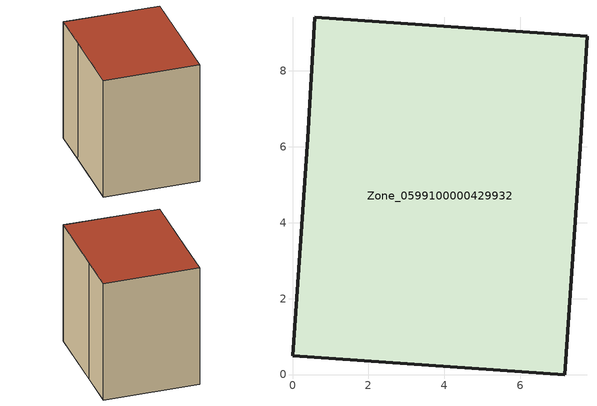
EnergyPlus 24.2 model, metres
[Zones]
Zone_0599100000429932
 floor ground (C_G): 0,0.49 0.4,6.22 0.59,9.41 7.76,8.91 7.57,5.78 7.17,0 z7.56
 wall outside (C_F): 0.4,6.22 0,0.49 7.17,0 7.57,5.78 7.76,8.91 0.59,9.41 0.4,6.22 z7.56:17.02
 roof outside (C_R): 7.17,0 7.57,5.78 7.76,8.91 0.59,9.41 0.4,6.22 0,0.49 z17.02
[BUILDING]
Pand.0599100000429932: North Axis=0; Terrain=City; Loads Convergence Tolerance Value=0.04; Temperature Convergence Tolerance Value=0.4; Solar Distribution=FullExterior; Maximum Number of Warmup Days=25; Minimum Number of Warmup Days=1
[Site:Location]
Rotterdam.The.Hague.AP_ZH_NLD Design_Conditions: Latitude=51.96; Longitude=4.45; Time Zone=1; Elevation=-4.5
[SITE:GROUNDTEMPERATURE:BUILDINGSURFACE]
18, 18, 18, 18, 18, 18, 18, 18, 18, 18, 18, 18
[MATERIAL] Thermal Absorptance=0.9; Solar Absorptance=0.7; Visible Absorptance=0.7
Name | Roughness | Thickness | Conductivity | Density | Specific Heat
G.TI.2006-2014 | MediumSmooth | 0.15 | 0.06 | 540 | 1210
F.TI.2006-2014 | Rough | 0.3 | 0.12 | 1920 | 840
R.TI.2006-2014 | MediumRough | 0.2 | 0.08 | 1500 | 1000
[CONSTRUCTION]
C_G: G.TI.2006-2014
C_F: F.TI.2006-2014
C_R: R.TI.2006-2014
[ZONE]
Zone_0599100000429932: Type=1; Multiplier=1; Ceiling Height=Autocalculate; Volume=Autocalculate; Floor Area=autocalculate; Part of Total Floor Area=Yes
[ZONEINFILTRATION:DESIGNFLOWRATE]
Infil_Zone_0599100000429932: Zone or ZoneList or Space or SpaceList=Zone_0599100000429932; Schedule=AlwaysOn; Design Flow Rate Calculation Method=Flow/Area; Flow Rate per Floor Area=0.0015; Constant Term Coefficient=1; Temperature Term Coefficient=0; Velocity Term Coefficient=0; Velocity Squared Term Coefficient=0
[HVACTEMPLATE:ZONE:IDEALLOADSAIRSYSTEM]
Zone_0599100000429932: Maximum Heating Supply Air Temperature=50; Minimum Cooling Supply Air Temperature=13; Maximum Heating Supply Air Humidity Ratio=0.0156; Minimum Cooling Supply Air Humidity Ratio=0.0077; Heating Limit=NoLimit; Cooling Limit=NoLimit; Dehumidification Control Type=ConstantSensibleHeatRatio; Cooling Sensible Heat Ratio=0.7; Dehumidification Setpoint=60; Humidification Control Type=None; Humidification Setpoint=30; Outdoor Air Method=None; Outdoor Air Flow Rate per Person=0.00944; Outdoor Air Flow Rate per Zone Floor Area=0; Outdoor Air Flow Rate per Zone=0; Demand Controlled Ventilation Type=None; Outdoor Air Economizer Type=NoEconomizer; Heat Recovery Type=None; Sensible Heat Recovery Effectiveness=0.7; Latent Heat Recovery Effectiveness=0.65
[ZONECONTROL:THERMOSTAT]
ThermostatControl_Zone_0599100000429932: Zone or ZoneList=Zone_0599100000429932; Control Type Schedule=DualSetpointControlType; Control 1=Thermostat_Zone_0599100000429932; Temperature Difference Between Cutout And Setpoint=0
[THERMOSTATSETPOINT:DUALSETPOINT]
Thermostat_Zone_0599100000429932: Heating Setpoint Temperature Schedule=HeatingSetpoint_Zone_0599100000429932; Cooling Setpoint Temperature Schedule=CoolingSetpoint_Zone_0599100000429932
[SCHEDULE:COMPACT]
HeatingSetpoint_Zone_0599100000429932: Through: 12/31, For: AllDays, Until: 24:00, 21
CoolingSetpoint_Zone_0599100000429932: Through: 12/31, For: AllDays, Until: 24:00, 24
DualSetpointControlType: Through: 12/31, For: AllDays, Until: 24:00, 4
AlwaysOn: Through: 12/31, For: AllDays, Until: 24:00, 1
